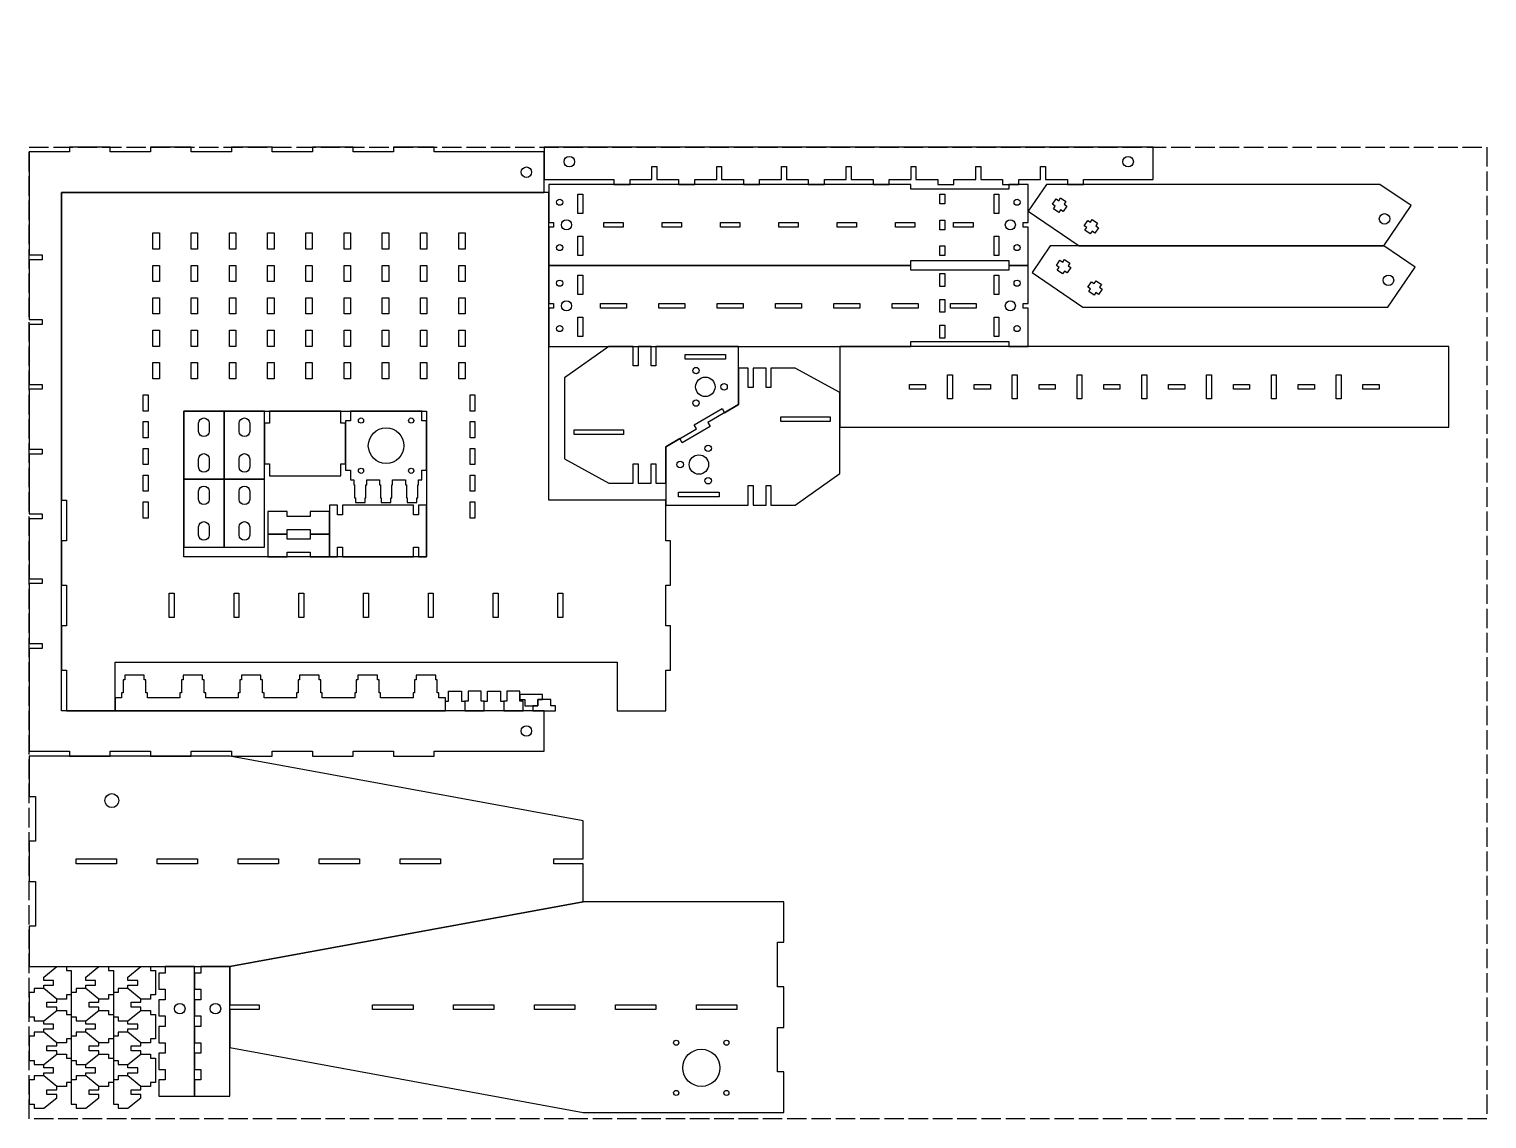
# Model space of a CAD drawing. Header units: millimetres. Extents: x 23 to 923, y -6 to 667.
import ezdxf

# ---------------------------------------------------------------- set-up
doc = ezdxf.new("R2010")
doc.units = ezdxf.units.MM
doc.linetypes.add('ACAD_ISO02W100', pattern=[15, 12, -3])
doc.layers.add('plancha', color=150, linetype='ACAD_ISO02W100')

# ---------------------------------------------------------------- blocks, each defined once
blk = doc.blocks.new('1')
for points in [[(2497.27, 171.09), (2494.27, 171.09), (2494.27, 159.09), (2517.77, 159.09), (2517.77, 162.09), (2520.77, 162.09), (2520.77, 159.09), (2544.27, 159.09), (2544.27, 171.09), (2541.27, 171.09), (2541.27, 231.59), (2544.27, 231.59), (2544.27, 455.09), (2520.77, 455.09), (2520.77, 452.09), (2517.77, 452.09), (2517.77, 455.09), (2494.27, 455.09), (2494.27, 231.59), (2497.27, 231.59)], [(2500.27, 434.09), (2500.27, 437.09), (2512.27, 437.09), (2512.27, 434.09)], [(2538.27, 437.09), (2538.27, 434.09), (2526.27, 434.09), (2526.27, 437.09)], [(2517.77, 407.09), (2517.77, 423.09), (2520.77, 423.09), (2520.77, 407.09)], [(2517.77, 371.09), (2517.77, 387.09), (2520.77, 387.09), (2520.77, 371.09)], [(2517.77, 335.09), (2517.77, 351.09), (2520.77, 351.09), (2520.77, 335.09)], [(2520.77, 315.09), (2520.77, 299.09), (2517.77, 299.09), (2517.77, 315.09)], [(2517.77, 263.09), (2517.77, 279.09), (2520.77, 279.09), (2520.77, 263.09)], [(2517.77, 227.09), (2517.77, 243.09), (2520.77, 243.09), (2520.77, 227.09)], [(2499.27, 213.59), (2507.27, 213.59), (2507.27, 210.59), (2499.27, 210.59)], [(2515.27, 213.59), (2523.27, 213.59), (2523.27, 210.59), (2515.27, 210.59)], [(2517.77, 191.09), (2517.77, 207.09), (2520.77, 207.09), (2520.77, 191.09)], [(2531.27, 213.59), (2539.27, 213.59), (2539.27, 210.59), (2531.27, 210.59)], [(2512.27, 180.09), (2512.27, 177.09), (2500.27, 177.09), (2500.27, 180.09)], [(2538.27, 180.09), (2538.27, 177.09), (2526.27, 177.09), (2526.27, 180.09)]]:
    blk.add_lwpolyline(points, close=True)
for centre, radius in [((2505.27, 448.29), 1.9), ((2533.27, 448.29), 1.9), ((2519.27, 444.09), 3.1), ((2519.27, 170.09), 3.1), ((2505.27, 165.89), 1.9), ((2533.27, 165.89), 1.9)]:
    blk.add_circle(centre, radius)
blk = doc.blocks.new('2')
for points in [[(2975.27, 168.84), (2972.27, 168.84), (2972.27, 156.84), (2995.77, 156.84), (2995.77, 159.84), (2998.77, 159.84), (2998.77, 156.84), (3022.27, 156.84), (3022.27, 168.84), (3019.27, 168.84), (3019.27, 229.34), (3022.27, 229.34), (3022.27, 452.84), (2998.77, 452.84), (2998.77, 449.84), (2995.77, 449.84), (2995.77, 452.84), (2972.27, 452.84), (2972.27, 229.34), (2975.27, 229.34)], [(2978.27, 431.84), (2978.27, 434.84), (2990.27, 434.84), (2990.27, 431.84)], [(3016.27, 434.84), (3016.27, 431.84), (3004.27, 431.84), (3004.27, 434.84)], [(2998.77, 418.84), (2998.77, 406.84), (2995.77, 406.84), (2995.77, 418.84)], [(2998.77, 382.84), (2998.77, 370.84), (2995.77, 370.84), (2995.77, 382.84)], [(2998.77, 346.84), (2998.77, 334.84), (2995.77, 334.84), (2995.77, 346.84)], [(2995.77, 298.84), (2995.77, 310.84), (2998.77, 310.84), (2998.77, 298.84)], [(2998.77, 274.84), (2998.77, 262.84), (2995.77, 262.84), (2995.77, 274.84)], [(2998.77, 238.84), (2998.77, 226.84), (2995.77, 226.84), (2995.77, 238.84)], [(2978.27, 208.34), (2978.27, 211.34), (2984.27, 211.34), (2984.27, 208.34)], [(2994.27, 208.34), (2994.27, 211.34), (3000.27, 211.34), (3000.27, 208.34)], [(3010.27, 208.34), (3010.27, 211.34), (3016.27, 211.34), (3016.27, 208.34)], [(2998.77, 202.84), (2998.77, 190.84), (2995.77, 190.84), (2995.77, 202.84)], [(2990.27, 177.84), (2990.27, 174.84), (2978.27, 174.84), (2978.27, 177.84)], [(3004.27, 177.84), (3016.27, 177.84), (3016.27, 174.84), (3004.27, 174.84)]]:
    blk.add_lwpolyline(points, close=True)
for centre, radius in [((2983.27, 446.04), 1.9), ((2997.27, 441.84), 3.1), ((3011.27, 446.04), 1.9), ((2983.27, 163.64), 1.9), ((2997.27, 167.84), 3.1), ((3011.27, 163.64), 1.9)]:
    blk.add_circle(centre, radius)
blk = doc.blocks.new('3')
blk.add_lwpolyline([(3065.77, 134.84), (3065.77, 142.84), (3068.77, 142.84), (3068.77, 134.84), (3105.77, 134.84), (3105.77, 142.84), (3108.77, 142.84), (3108.77, 134.84), (3145.77, 134.84), (3145.77, 142.84), (3148.77, 142.84), (3148.77, 134.84), (3185.77, 134.84), (3185.77, 142.84), (3188.77, 142.84), (3188.77, 134.84), (3225.77, 134.84), (3225.77, 142.84), (3228.77, 142.84), (3228.77, 134.84), (3292.27, 134.84), (3292.27, 159.84), (3295.27, 159.84), (3295.27, 184.84), (3292.27, 184.84), (3292.27, 209.84), (3295.27, 209.84), (3295.27, 234.84), (3292.27, 234.84), (3292.27, 259.84), (3295.27, 259.84), (3295.27, 284.84), (3292.27, 284.84), (3292.27, 309.84), (3295.27, 309.84), (3295.27, 334.84), (3292.27, 334.84), (3292.27, 359.84), (3295.27, 359.84), (3295.27, 384.84), (3292.27, 384.84), (3292.27, 452.84), (3267.27, 452.84), (3267.27, 154.84), (2947.27, 154.84), (2947.27, 452.84), (2922.27, 452.84), (2922.27, 384.84), (2919.27, 384.84), (2919.27, 359.84), (2922.27, 359.84), (2922.27, 334.84), (2919.27, 334.84), (2919.27, 309.84), (2922.27, 309.84), (2922.27, 284.84), (2919.27, 284.84), (2919.27, 259.84), (2922.27, 259.84), (2922.27, 234.84), (2919.27, 234.84), (2919.27, 209.84), (2922.27, 209.84), (2922.27, 184.84), (2919.27, 184.84), (2919.27, 159.84), (2922.27, 159.84), (2922.27, 134.84), (2985.77, 134.84), (2985.77, 142.84), (2988.77, 142.84), (2988.77, 134.84), (3025.77, 134.84), (3025.77, 142.84), (3028.77, 142.84), (3028.77, 134.84)], close=True)
for centre in [(2934.77, 441.84), (3279.77, 441.84)]:
    blk.add_circle(centre, 3.25)
blk = doc.blocks.new('4')
blk.add_lwpolyline([(3075.27, 491.59), (3075.27, 499.59), (3061.77, 499.59), (3061.77, 502.59), (3051.77, 502.59), (3051.77, 499.59), (3038.27, 499.59), (3038.27, 491.59), (3035.27, 491.59), (3035.27, 499.59), (3021.77, 499.59), (3021.77, 502.59), (3011.77, 502.59), (3011.77, 499.59), (2998.27, 499.59), (2998.27, 491.59), (2995.27, 491.59), (2995.27, 499.59), (2981.77, 499.59), (2981.77, 502.59), (2971.77, 502.59), (2971.77, 499.59), (2928.77, 499.59), (2928.77, 479.59), (3304.77, 479.59), (3304.77, 499.59), (3261.77, 499.59), (3261.77, 502.59), (3251.77, 502.59), (3251.77, 499.59), (3238.27, 499.59), (3238.27, 491.59), (3235.27, 491.59), (3235.27, 499.59), (3221.77, 499.59), (3221.77, 502.59), (3211.77, 502.59), (3211.77, 499.59), (3198.27, 499.59), (3198.27, 491.59), (3195.27, 491.59), (3195.27, 499.59), (3181.77, 499.59), (3181.77, 502.59), (3171.77, 502.59), (3171.77, 499.59), (3158.27, 499.59), (3158.27, 491.59), (3155.27, 491.59), (3155.27, 499.59), (3141.77, 499.59), (3141.77, 502.59), (3131.77, 502.59), (3131.77, 499.59), (3118.27, 499.59), (3118.27, 491.59), (3115.27, 491.59), (3115.27, 499.59), (3101.77, 499.59), (3101.77, 502.59), (3091.77, 502.59), (3091.77, 499.59), (3078.27, 499.59), (3078.27, 491.59)], close=True)
for centre in [(2944.27, 488.59), (3289.27, 488.59)]:
    blk.add_circle(centre, 3.25)
blk = doc.blocks.new('5')
for points in [[(367.66, 1112.07), (397.66, 1112.07), (397.66, 802.07), (367.66, 802.07), (367.66, 772.07), (392.66, 772.07), (392.66, 769.07), (420.16, 769.07), (420.16, 772.07), (445.16, 772.07), (445.16, 769.07), (472.66, 769.07), (472.66, 772.07), (497.66, 772.07), (497.66, 844.27), (687.66, 844.27), (687.66, 1145.07), (497.66, 1145.07), (497.66, 1142.07), (472.66, 1142.07), (472.66, 1145.07), (445.16, 1145.07), (445.16, 1142.07), (420.16, 1142.07), (420.16, 1145.07), (392.66, 1145.07), (392.66, 1142.07), (367.66, 1142.07)], [(486.66, 1091.67), (486.66, 1094.67), (496.66, 1094.67), (496.66, 1091.67)], [(503.16, 1091.67), (503.16, 1094.67), (513.16, 1094.67), (513.16, 1091.67)], [(519.66, 1091.67), (519.66, 1094.67), (529.66, 1094.67), (529.66, 1091.67)], [(536.16, 1091.67), (536.16, 1094.67), (546.16, 1094.67), (546.16, 1091.67)], [(552.66, 1091.67), (552.66, 1094.67), (562.66, 1094.67), (562.66, 1091.67)], [(572.66, 1084.67), (572.66, 1088.67), (582.66, 1088.67), (582.66, 1084.67)], [(592.66, 1084.67), (592.66, 1088.67), (602.66, 1088.67), (602.66, 1084.67)], [(612.66, 1084.67), (612.66, 1088.67), (622.66, 1088.67), (622.66, 1084.67)], [(632.66, 1084.67), (632.66, 1088.67), (642.66, 1088.67), (642.66, 1084.67)], [(662.66, 1088.67), (662.66, 1084.67), (652.66, 1084.67), (652.66, 1088.67)], [(440.16, 1075.57), (425.16, 1075.57), (425.16, 1078.57), (440.16, 1078.57)], [(462.66, 919.67), (462.66, 1069.67), (552.66, 1069.67), (552.66, 919.67)], [(572.66, 1061.07), (572.66, 1065.07), (582.66, 1065.07), (582.66, 1061.07)], [(592.66, 1061.07), (592.66, 1065.07), (602.66, 1065.07), (602.66, 1061.07)], [(612.66, 1061.07), (612.66, 1065.07), (622.66, 1065.07), (622.66, 1061.07)], [(632.66, 1061.07), (632.66, 1065.07), (642.66, 1065.07), (642.66, 1061.07)], [(652.66, 1061.07), (652.66, 1065.07), (662.66, 1065.07), (662.66, 1061.07)], [(440.16, 1035.57), (425.16, 1035.57), (425.16, 1038.57), (440.16, 1038.57)], [(572.66, 1037.47), (572.66, 1041.47), (582.66, 1041.47), (582.66, 1037.47)], [(592.66, 1037.47), (592.66, 1041.47), (602.66, 1041.47), (602.66, 1037.47)], [(612.66, 1037.47), (612.66, 1041.47), (622.66, 1041.47), (622.66, 1037.47)], [(632.66, 1037.47), (632.66, 1041.47), (642.66, 1041.47), (642.66, 1037.47)], [(652.66, 1037.47), (652.66, 1041.47), (662.66, 1041.47), (662.66, 1037.47)], [(572.66, 1013.87), (572.66, 1017.87), (582.66, 1017.87), (582.66, 1013.87)], [(592.66, 1013.87), (592.66, 1017.87), (602.66, 1017.87), (602.66, 1013.87)], [(612.66, 1013.87), (612.66, 1017.87), (622.66, 1017.87), (622.66, 1013.87)], [(632.66, 1013.87), (632.66, 1017.87), (642.66, 1017.87), (642.66, 1013.87)], [(652.66, 1013.87), (652.66, 1017.87), (662.66, 1017.87), (662.66, 1013.87)], [(440.16, 995.57), (425.16, 995.57), (425.16, 998.57), (440.16, 998.57)], [(572.66, 990.27), (572.66, 994.27), (582.66, 994.27), (582.66, 990.27)], [(592.66, 990.27), (592.66, 994.27), (602.66, 994.27), (602.66, 990.27)], [(612.66, 990.27), (612.66, 994.27), (622.66, 994.27), (622.66, 990.27)], [(632.66, 990.27), (632.66, 994.27), (642.66, 994.27), (642.66, 990.27)], [(652.66, 990.27), (652.66, 994.27), (662.66, 994.27), (662.66, 990.27)], [(572.66, 966.67), (572.66, 970.67), (582.66, 970.67), (582.66, 966.67)], [(592.66, 966.67), (592.66, 970.67), (602.66, 970.67), (602.66, 966.67)], [(612.66, 966.67), (612.66, 970.67), (622.66, 970.67), (622.66, 966.67)], [(632.66, 966.67), (632.66, 970.67), (642.66, 970.67), (642.66, 966.67)], [(652.66, 966.67), (652.66, 970.67), (662.66, 970.67), (662.66, 966.67)], [(440.16, 955.57), (425.16, 955.57), (425.16, 958.57), (440.16, 958.57)], [(572.66, 943.07), (572.66, 947.07), (582.66, 947.07), (582.66, 943.07)], [(592.66, 943.07), (592.66, 947.07), (602.66, 947.07), (602.66, 943.07)], [(612.66, 943.07), (612.66, 947.07), (622.66, 947.07), (622.66, 943.07)], [(632.66, 943.07), (632.66, 947.07), (642.66, 947.07), (642.66, 943.07)], [(652.66, 943.07), (652.66, 947.07), (662.66, 947.07), (662.66, 943.07)], [(440.16, 915.57), (425.16, 915.57), (425.16, 918.57), (440.16, 918.57)], [(572.66, 919.47), (572.66, 923.47), (582.66, 923.47), (582.66, 919.47)], [(592.66, 919.47), (592.66, 923.47), (602.66, 923.47), (602.66, 919.47)], [(612.66, 919.47), (612.66, 923.47), (622.66, 923.47), (622.66, 919.47)], [(632.66, 919.47), (632.66, 923.47), (642.66, 923.47), (642.66, 919.47)], [(652.66, 919.47), (652.66, 923.47), (662.66, 923.47), (662.66, 919.47)], [(496.66, 892.87), (496.66, 889.87), (486.66, 889.87), (486.66, 892.87)], [(513.16, 892.87), (513.16, 889.87), (503.16, 889.87), (503.16, 892.87)], [(529.66, 892.87), (529.66, 889.87), (519.66, 889.87), (519.66, 892.87)], [(546.16, 892.87), (546.16, 889.87), (536.16, 889.87), (536.16, 892.87)], [(562.66, 892.87), (562.66, 889.87), (552.66, 889.87), (552.66, 892.87)], [(572.66, 895.87), (572.66, 899.87), (582.66, 899.87), (582.66, 895.87)], [(592.66, 895.87), (592.66, 899.87), (602.66, 899.87), (602.66, 895.87)], [(612.66, 895.87), (612.66, 899.87), (622.66, 899.87), (622.66, 895.87)], [(632.66, 895.87), (632.66, 899.87), (642.66, 899.87), (642.66, 895.87)], [(652.66, 895.87), (652.66, 899.87), (662.66, 899.87), (662.66, 895.87)], [(440.16, 875.57), (425.16, 875.57), (425.16, 878.57), (440.16, 878.57)], [(440.16, 835.57), (425.16, 835.57), (425.16, 838.57), (440.16, 838.57)]]:
    blk.add_lwpolyline(points, close=True)
blk = doc.blocks.new('6')
for points in [[(1563.88, 525.65), (1563.88, 507.65), (1560.88, 507.65), (1560.88, 525.65), (1537.38, 525.65), (1497.38, 307.65), (1497.38, 183.65), (1522.38, 183.65), (1522.38, 187.65), (1549.88, 187.65), (1549.88, 183.65), (1574.88, 183.65), (1574.88, 187.65), (1602.38, 187.65), (1602.38, 183.65), (1627.38, 183.65), (1627.38, 307.65), (1587.38, 525.65)], [(1563.88, 437.65), (1563.88, 412.65), (1560.88, 412.65), (1560.88, 437.65)], [(1563.88, 387.65), (1563.88, 362.65), (1560.88, 362.65), (1560.88, 387.65)], [(1563.88, 337.65), (1563.88, 312.65), (1560.88, 312.65), (1560.88, 337.65)], [(1563.88, 287.65), (1563.88, 262.65), (1560.88, 262.65), (1560.88, 287.65)], [(1563.88, 237.65), (1563.88, 212.65), (1560.88, 212.65), (1560.88, 237.65)]]:
    blk.add_lwpolyline(points, close=True)
for centre, radius in [((1509.38, 250.15), 1.6), ((1524.88, 234.65), 11.5), ((1540.38, 250.15), 1.6), ((1509.38, 219.15), 1.6), ((1540.38, 219.15), 1.6)]:
    blk.add_circle(centre, radius)
blk = doc.blocks.new('7')
for points in [[(1336.38, 520.15), (1336.38, 502.15), (1333.38, 502.15), (1333.38, 520.15), (1309.88, 520.15), (1269.88, 302.15), (1269.88, 178.15), (1294.88, 178.15), (1294.88, 182.15), (1322.38, 182.15), (1322.38, 178.15), (1347.38, 178.15), (1347.38, 182.15), (1374.88, 182.15), (1374.88, 178.15), (1399.88, 178.15), (1399.88, 302.15), (1359.88, 520.15)], [(1336.38, 432.15), (1336.38, 407.15), (1333.38, 407.15), (1333.38, 432.15)], [(1336.38, 382.15), (1336.38, 357.15), (1333.38, 357.15), (1333.38, 382.15)], [(1336.38, 332.15), (1336.38, 307.15), (1333.38, 307.15), (1333.38, 332.15)], [(1336.38, 282.15), (1336.38, 257.15), (1333.38, 257.15), (1333.38, 282.15)], [(1336.38, 232.15), (1336.38, 207.15), (1333.38, 207.15), (1333.38, 232.15)]]:
    blk.add_lwpolyline(points, close=True)
blk.add_circle((1297.38, 229.15), 4.3)
blk = doc.blocks.new('8')
for points in [[(1109.54, 332.05), (1108.04, 334.65), (1099.38, 329.65), (1099.38, 293.65), (1150.38, 293.65), (1150.38, 305.65), (1153.38, 305.65), (1153.38, 293.65), (1161.38, 293.65), (1161.38, 305.65), (1164.38, 305.65), (1164.38, 293.65), (1179.38, 293.65), (1206.88, 313.15), (1206.88, 363.15), (1179.38, 378.15), (1164.38, 378.15), (1164.38, 366.15), (1161.38, 366.15), (1161.38, 378.15), (1153.38, 378.15), (1153.38, 366.15), (1150.38, 366.15), (1150.38, 378.15), (1144.38, 378.15), (1144.38, 355.63), (1125.36, 344.65), (1126.86, 342.05)], [(1170.38, 345.15), (1170.38, 348.15), (1200.88, 348.15), (1200.88, 345.15)], [(1132.38, 301.65), (1132.38, 298.65), (1107.38, 298.65), (1107.38, 301.65)]]:
    blk.add_lwpolyline(points, close=True)
for centre, radius in [((1119.88, 318.65), 6), ((1125.65, 328.65), 2), ((1108.33, 318.65), 2), ((1125.65, 308.65), 2)]:
    blk.add_circle(centre, radius)
blk = doc.blocks.new('9')
for points in [[(1111.79, 219.8), (1110.29, 222.4), (1101.63, 217.4), (1101.63, 181.4), (1152.63, 181.4), (1152.63, 193.4), (1155.63, 193.4), (1155.63, 181.4), (1163.63, 181.4), (1163.63, 193.4), (1166.63, 193.4), (1166.63, 181.4), (1181.63, 181.4), (1209.13, 200.9), (1209.13, 250.9), (1181.63, 265.9), (1166.63, 265.9), (1166.63, 253.9), (1163.63, 253.9), (1163.63, 265.9), (1155.63, 265.9), (1155.63, 253.9), (1152.63, 253.9), (1152.63, 265.9), (1146.63, 265.9), (1146.63, 243.38), (1127.61, 232.4), (1129.11, 229.8)], [(1172.63, 232.9), (1172.63, 235.9), (1203.13, 235.9), (1203.13, 232.9)], [(1134.63, 189.4), (1134.63, 186.4), (1109.63, 186.4), (1109.63, 189.4)]]:
    blk.add_lwpolyline(points, close=True)
for centre, radius in [((1127.9, 216.4), 2), ((1110.58, 206.4), 2), ((1122.13, 206.4), 6), ((1127.9, 196.4), 2)]:
    blk.add_circle(centre, radius)
blk = doc.blocks.new('10')
blk.add_lwpolyline([(1467.88, 393.9), (1459.88, 393.9), (1459.88, 389.9), (1456.88, 389.9), (1456.88, 388.9), (1448.88, 388.9), (1448.88, 387.9), (1445.88, 387.9), (1445.88, 375.9), (1448.88, 375.9), (1448.88, 374.9), (1456.88, 374.9), (1456.88, 373.9), (1459.88, 373.9), (1459.88, 353.9), (1456.88, 353.9), (1456.88, 352.9), (1448.88, 352.9), (1448.88, 351.9), (1445.88, 351.9), (1445.88, 339.9), (1448.88, 339.9), (1448.88, 338.9), (1456.88, 338.9), (1456.88, 337.9), (1459.88, 337.9), (1459.88, 317.9), (1456.88, 317.9), (1456.88, 316.9), (1448.88, 316.9), (1448.88, 315.9), (1445.88, 315.9), (1445.88, 303.9), (1448.88, 303.9), (1448.88, 302.9), (1456.88, 302.9), (1456.88, 301.9), (1459.88, 301.9), (1459.88, 281.9), (1456.88, 281.9), (1456.88, 280.9), (1448.88, 280.9), (1448.88, 279.9), (1445.88, 279.9), (1445.88, 267.9), (1448.88, 267.9), (1448.88, 266.9), (1456.88, 266.9), (1456.88, 265.9), (1459.88, 265.9), (1459.88, 245.9), (1456.88, 245.9), (1456.88, 244.9), (1448.88, 244.9), (1448.88, 243.9), (1445.88, 243.9), (1445.88, 231.9), (1448.88, 231.9), (1448.88, 230.9), (1456.88, 230.9), (1456.88, 229.9), (1459.88, 229.9), (1459.88, 209.9), (1456.88, 209.9), (1456.88, 208.9), (1448.88, 208.9), (1448.88, 207.9), (1445.88, 207.9), (1445.88, 195.9), (1448.88, 195.9), (1448.88, 194.9), (1456.88, 194.9), (1456.88, 193.9), (1459.88, 193.9), (1459.88, 189.9), (1467.88, 189.9)], close=True)
blk = doc.blocks.new('11')
for points in [[(918.78, 1361.59), (918.78, 1381.59), (880.78, 1381.59), (725.28, 1275.59), (725.28, 1245.59), (748.61, 1245.59)], [(885.18, 1369.59), (885.18, 1365.59), (883.18, 1365.59), (883.18, 1363.59), (879.18, 1363.59), (879.18, 1365.59), (877.18, 1365.59), (877.18, 1369.59), (879.18, 1369.59), (879.18, 1371.59), (883.18, 1371.59), (883.18, 1369.59)], [(906.78, 1369.59), (908.78, 1369.59), (908.78, 1365.59), (906.78, 1365.59), (906.78, 1363.59), (902.78, 1363.59), (902.78, 1365.59), (900.78, 1365.59), (900.78, 1369.59), (902.78, 1369.59), (902.78, 1371.59), (906.78, 1371.59)]]:
    blk.add_lwpolyline(points, close=True)
blk.add_circle((734.28, 1261.59), 3.25)
blk = doc.blocks.new('12')
blk.add_lwpolyline([(919.5, 1261.82), (919.5, 1341.82), (901.5, 1341.82), (901.5, 1337.82), (897.5, 1337.82), (897.5, 1327.82), (901.5, 1327.82), (901.5, 1321.32), (897.5, 1321.32), (897.5, 1311.32), (901.5, 1311.32), (901.5, 1304.82), (897.5, 1304.82), (897.5, 1294.82), (901.5, 1294.82), (901.5, 1288.32), (897.5, 1288.32), (897.5, 1278.32), (901.5, 1278.32), (901.5, 1271.82), (897.5, 1271.82), (897.5, 1261.82)], close=True)
blk.add_circle((910.5, 1315.82), 3.25)
blk = doc.blocks.new('15')
for points in [[(1907.99, 216.35), (2283.99, 216.35), (2283.99, 266.35), (1907.99, 266.35)], [(1974.49, 233.85), (1974.49, 248.85), (1977.49, 248.85), (1977.49, 233.85)], [(2014.49, 233.85), (2014.49, 248.85), (2017.49, 248.85), (2017.49, 233.85)], [(2054.49, 233.85), (2054.49, 248.85), (2057.49, 248.85), (2057.49, 233.85)], [(2094.49, 233.85), (2094.49, 248.85), (2097.49, 248.85), (2097.49, 233.85)], [(2134.49, 233.85), (2134.49, 248.85), (2137.49, 248.85), (2137.49, 233.85)], [(2174.49, 233.85), (2174.49, 248.85), (2177.49, 248.85), (2177.49, 233.85)], [(2214.49, 233.85), (2214.49, 248.85), (2217.49, 248.85), (2217.49, 233.85)], [(1960.99, 242.85), (1960.99, 239.85), (1950.99, 239.85), (1950.99, 242.85)], [(2000.99, 242.85), (2000.99, 239.85), (1990.99, 239.85), (1990.99, 242.85)], [(2040.99, 242.85), (2040.99, 239.85), (2030.99, 239.85), (2030.99, 242.85)], [(2080.99, 242.85), (2080.99, 239.85), (2070.99, 239.85), (2070.99, 242.85)], [(2120.99, 242.85), (2120.99, 239.85), (2110.99, 239.85), (2110.99, 242.85)], [(2160.99, 242.85), (2160.99, 239.85), (2150.99, 239.85), (2150.99, 242.85)], [(2200.99, 242.85), (2200.99, 239.85), (2190.99, 239.85), (2190.99, 242.85)], [(2240.99, 242.85), (2240.99, 239.85), (2230.99, 239.85), (2230.99, 242.85)]]:
    blk.add_lwpolyline(points, close=True)
blk = doc.blocks.new('*U22')
for points in [[(-8.25, -4), (-10.25, -4), (-16.75, 4), (-16.75, 10), (-14.25, 10), (-14.25, 13), (0.75, 13), (0.75, 10), (3.25, 10), (3.25, 4), (-3.25, -4), (-5.25, -4), (-5.25, 2), (-8.25, 2)], [(5.25, -2), (5.25, 4), (3.25, 4), (-3.25, -4), (-3.25, -10), (-0.75, -10), (-0.75, -13), (14.25, -13), (14.25, -10), (16.75, -10), (16.75, -4), (10.25, 4), (8.25, 4), (8.25, -2)]]:
    blk.add_lwpolyline(points, close=True)
blk = doc.blocks.new('*U23')
at = {"color": 0, "linetype": 'ByBlock', "lineweight": -2, "transparency": 16777216}
for p in [(0, 0), (27, 0), (54, 0)]:
    blk.add_blockref('*U22', p, dxfattribs=at)
blk = doc.blocks.new('*U24')
for points in [[(-8.25, -4), (-10.25, -4), (-16.75, 4), (-16.75, 10), (-14.25, 10), (-14.25, 13), (0.75, 13), (0.75, 10), (3.25, 10), (3.25, 4), (-3.25, -4), (-5.25, -4), (-5.25, 2), (-8.25, 2)], [(5.25, -2), (5.25, 4), (3.25, 4), (-3.25, -4), (-3.25, -10), (-0.75, -10), (-0.75, -13), (14.25, -13), (14.25, -10), (16.75, -10), (16.75, -4), (10.25, 4), (8.25, 4), (8.25, -2)]]:
    blk.add_lwpolyline(points, close=True)
blk = doc.blocks.new('*U26')
at = {"color": 0, "linetype": 'ByBlock', "lineweight": -2, "transparency": 16777216}
for p in [(0, 0), (27, 0), (54, 0)]:
    blk.add_blockref('*U24', p, dxfattribs=at)
blk = doc.blocks.new('*U27')
for points in [[(-8.25, -4), (-10.25, -4), (-16.75, 4), (-16.75, 10), (-14.25, 10), (-14.25, 13), (0.75, 13), (0.75, 10), (3.25, 10), (3.25, 4), (-3.25, -4), (-5.25, -4), (-5.25, 2), (-8.25, 2)], [(5.25, -2), (5.25, 4), (3.25, 4), (-3.25, -4), (-3.25, -10), (-0.75, -10), (-0.75, -13), (14.25, -13), (14.25, -10), (16.75, -10), (16.75, -4), (10.25, 4), (8.25, 4), (8.25, -2)]]:
    blk.add_lwpolyline(points, close=True)
blk = doc.blocks.new('*U29')
at = {"color": 0, "linetype": 'ByBlock', "lineweight": -2, "transparency": 16777216}
for p in [(0, 0), (27, 0), (54, 0)]:
    blk.add_blockref('*U27', p, dxfattribs=at)

msp = doc.modelspace()

# ---------------------------------------------------------------- linework, layer by layer
for points in [[(118.74, 431.16), (118.74, 389.16), (143.74, 389.16), (143.74, 431.16)], [(168.74, 389.16), (168.74, 431.16), (143.74, 431.16), (143.74, 389.16)], [(171.74, 398.66), (171.74, 391.16), (215.74, 391.16), (215.74, 398.66), (218.74, 398.66), (218.74, 423.66), (215.74, 423.66), (215.74, 431.16), (171.74, 431.16), (171.74, 423.66), (168.74, 423.66), (168.74, 398.66)], [(221.74, 425.16), (218.74, 425.16), (218.74, 394.66), (221.74, 394.66), (221.74, 388.66), (223.74, 388.66), (223.74, 385.66), (224.24, 385.66), (224.24, 377.66), (224.74, 377.66), (224.74, 374.66), (230.74, 374.66), (230.74, 377.66), (231.24, 377.66), (231.24, 385.66), (231.74, 385.66), (231.74, 388.66), (239.74, 388.66), (239.74, 385.66), (240.24, 385.66), (240.24, 377.66), (240.74, 377.66), (240.74, 374.66), (246.74, 374.66), (246.74, 377.66), (247.24, 377.66), (247.24, 385.66), (247.74, 385.66), (247.74, 388.66), (255.74, 388.66), (255.74, 385.66), (256.24, 385.66), (256.24, 377.66), (256.74, 377.66), (256.74, 374.66), (262.74, 374.66), (262.74, 377.66), (263.24, 377.66), (263.24, 385.66), (263.74, 385.66), (263.74, 388.66), (265.74, 388.66), (265.74, 394.66), (268.74, 394.66), (268.74, 425.16), (265.74, 425.16), (265.74, 431.16), (221.74, 431.16)], [(118.74, 389.16), (118.74, 347.16), (143.74, 347.16), (143.74, 389.16)], [(168.74, 347.16), (168.74, 389.16), (143.74, 389.16), (143.74, 347.16)], [(196.74, 369.16), (196.74, 366.16), (182.74, 366.16), (182.74, 369.16), (170.74, 369.16), (170.74, 355.16), (182.74, 355.16), (182.74, 358.16), (196.74, 358.16), (196.74, 355.16), (208.74, 355.16), (208.74, 369.16)], [(213.74, 367.16), (213.74, 373.16), (208.74, 373.16), (208.74, 341.16), (213.74, 341.16), (213.74, 347.16), (216.74, 347.16), (216.74, 341.16), (260.74, 341.16), (260.74, 347.16), (263.74, 347.16), (263.74, 341.16), (268.74, 341.16), (268.74, 373.16), (263.74, 373.16), (263.74, 367.16), (260.74, 367.16), (260.74, 373.16), (216.74, 373.16), (216.74, 367.16)], [(208.74, 341.16), (208.74, 355.16), (196.74, 355.16), (196.74, 352.16), (182.74, 352.16), (182.74, 355.16), (170.74, 355.16), (170.74, 341.16), (182.74, 341.16), (182.74, 344.16), (196.74, 344.16), (196.74, 341.16)], [(292.34, 252.16), (292.34, 246.16), (280.34, 246.16), (280.34, 252.16), (282.34, 252.16), (282.34, 258.16), (290.34, 258.16), (290.34, 252.16)], [(302.34, 252.16), (302.34, 258.16), (294.34, 258.16), (294.34, 252.16), (292.34, 252.16), (292.34, 246.16), (304.34, 246.16), (304.34, 252.16)], [(316.34, 252.16), (316.34, 246.16), (304.34, 246.16), (304.34, 252.16), (306.34, 252.16), (306.34, 258.16), (314.34, 258.16), (314.34, 252.16)], [(326.34, 252.16), (326.34, 258.16), (318.34, 258.16), (318.34, 252.16), (316.34, 252.16), (316.34, 246.16), (328.34, 246.16), (328.34, 252.16)], [(329.34, 253.16), (329.34, 249.16), (337.34, 249.16), (337.34, 253.16), (340.34, 253.16), (340.34, 256.16), (326.34, 256.16), (326.34, 253.16)], [(337.34, 253.16), (337.34, 249.16), (334.34, 249.16), (334.34, 246.16), (348.34, 246.16), (348.34, 249.16), (345.34, 249.16), (345.34, 253.16)]]:
    msp.add_lwpolyline(points, close=True)
for points in [[(127.99, 423.66, -1), (134.49, 423.66), (134.49, 418.66, -1), (127.99, 418.66)], [(152.99, 423.66, -1), (159.49, 423.66), (159.49, 418.66, -1), (152.99, 418.66)], [(127.99, 401.66, -1), (134.49, 401.66), (134.49, 396.66, -1), (127.99, 396.66)], [(152.99, 401.66, -1), (159.49, 401.66), (159.49, 396.66, -1), (152.99, 396.66)], [(127.99, 381.66, -1), (134.49, 381.66), (134.49, 376.66, -1), (127.99, 376.66)], [(152.99, 381.66, -1), (159.49, 381.66), (159.49, 376.66, -1), (152.99, 376.66)], [(127.99, 359.66, -1), (134.49, 359.66), (134.49, 354.66, -1), (127.99, 354.66)], [(152.99, 359.66, -1), (159.49, 359.66), (159.49, 354.66, -1), (152.99, 354.66)]]:
    msp.add_lwpolyline(points, format="xyb", close=True)
for centre, radius in [((228.24, 425.31), 1.6), ((259.24, 425.31), 1.6), ((243.74, 409.81), 11), ((228.24, 394.31), 1.6), ((259.24, 394.31), 1.6)]:
    msp.add_circle(centre, radius)
at = {"layer": 'plancha'}
msp.add_lwpolyline([(23.34, 594.16), (923.34, 594.16), (923.34, -5.84), (23.34, -5.84)], close=True, dxfattribs=at)

# ---------------------------------------------------------------- block references
for name, p, rotation in [('11', (2177.5, 1178.72), 145.718840023322), ('11', (2179.88, 1140.79), 145.718840023322), ('3', (-111.5, 3513.43), 270), ('4', (3646.11, 1073.75), 180), ('2', (796.97, -2451.11), 90), ('5', (1188.41, -121.5), 90), ('1', (799.22, -2023.11), 90), ('8', (1560.71, 764.81), 180), ('10', (-113.56, 1714.04), 270), ('7', (-154.81, 1488.04), 270), ('6', (672.98, -1499.22), 89.99999999999969), ('*U26', (36.34, 71.41), 270), ('*U23', (62.34, 71.41), 270), ('*U29', (88.34, 71.41), 270)]:
    msp.add_blockref(name, p, dxfattribs=dict(rotation=rotation))
for name, p in [('15', (-1384.15, 204.81)), ('9', (-685.29, 191.78)), ('12', (-794.16, -1253.65)), ('12', (-772.16, -1253.65))]:
    msp.add_blockref(name, p)

doc.saveas('drawing.dxf')
